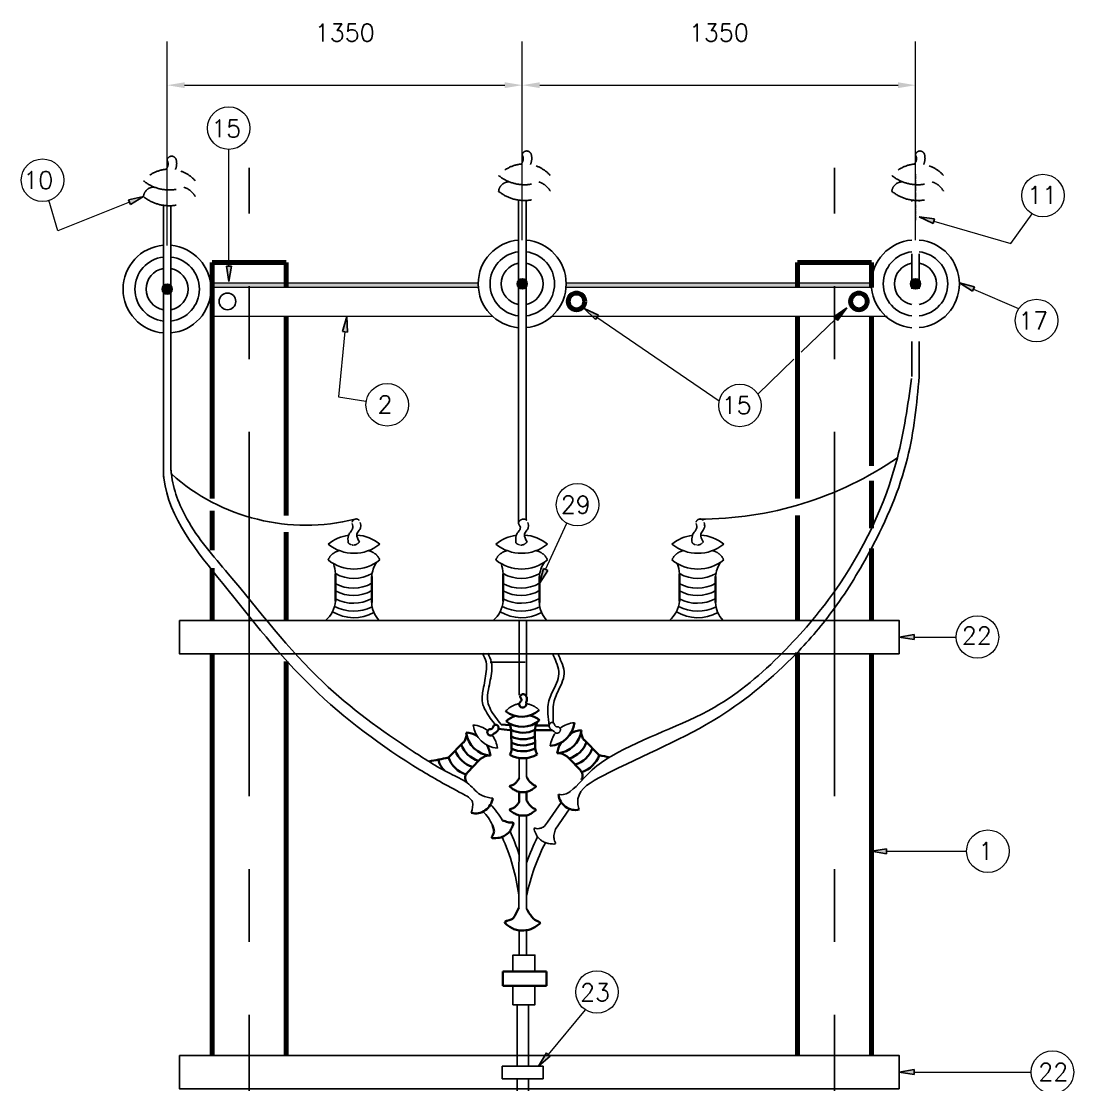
# Model space of a CAD drawing. Header units: millimetres. Extents: x 162108 to 399484, y 66362 to 138751.
# Drawn here: x 229788 to 233401, y 72894 to 76544 of the extents above; entities that cross this region are included whole.
import ezdxf

# ---------------------------------------------------------------- set-up
doc = ezdxf.new("R2010")
doc.units = ezdxf.units.MM
doc.header["$LTSCALE"] = 10
doc.header["$PDMODE"] = 34
doc.linetypes.add('ACAD_ISO03W100', pattern=[30, 12, -18])
doc.linetypes.add('CENTER', pattern=[2, 1.25, -0.25, 0.25, -0.25])
for name, color, linetype in [('12', 32, 'Continuous'), ('at_Entity', 7, 'Continuous'), ('at_Solid', 7, 'Continuous')]:
    doc.layers.add(name, color=color, linetype=linetype)
doc.styles.add('ROMANS', font='romans.shx')
doc.dimstyles.get("Standard").update_dxf_attribs({"dimtxt": 300, "dimasz": 300, "dimexe": 150, "dimexo": 150, "dimgap": 150, "dimtad": 1, "dimdec": 0, "dimzin": 0, "dimdsep": 46, "dimtxsty": 'ROMANS', "dimcen": 0.09, "dimclrd": 4, "dimclre": 4, "dimclrt": 1, "dimadec": 0, "dimazin": 0, "dimtfac": 1, "dimtdec": 0, "dimtofl": 0, "dimtmove": 0, "dimatfit": 3, "dimfxl": 1, "dimtolj": 1, "dimtzin": 0, "dimlwd": 0, "dimlwe": 0, "dimarcsym": 0})

# ---------------------------------------------------------------- blocks, each defined once
blk = doc.blocks.new('*D47')
at = {"color": 4, "linetype": 'Continuous', "lineweight": 0, "transparency": 16777216}
for p, q in [((230288.6, 75774.5), (230288.6, 76474.3)), ((231507.7, 75792.5), (231507.7, 76474.3)), ((230348.6, 76324.3), (231447.7, 76324.3))]:
    blk.add_line(p, q, dxfattribs=at)
at = {"color": 4, "linetype": 'CENTER', "transparency": 16777216}
for points in [[(230348.6, 76334.3), (230348.6, 76314.3), (230288.6, 76324.3)], [(231447.7, 76334.3), (231447.7, 76314.3), (231507.7, 76324.3)]]:
    blk.add_solid(points, dxfattribs=at)
at = {"layer": 'Defpoints', "color": 0, "linetype": 'CENTER', "transparency": 16777216}
for p in [(231507.7, 76324.3), (230288.6, 75624.5), (231507.7, 75642.5)]:
    blk.add_point(p, dxfattribs=at)
at = {"color": 1, "linetype": 'CENTER', "transparency": 16777216, "insert": (230898.1, 76504.3), "char_height": 60, "attachment_point": 5, "style": 'ROMANS'}
blk.add_mtext('\\A1;1350', dxfattribs=at)
blk = doc.blocks.new('*D48')
at = {"color": 4, "linetype": 'Continuous', "lineweight": 0, "transparency": 16777216}
for p, q in [((231507.7, 75792.5), (231507.7, 76474.3)), ((232857.7, 75792.5), (232857.7, 76474.3)), ((231567.7, 76324.3), (232797.7, 76324.3))]:
    blk.add_line(p, q, dxfattribs=at)
at = {"color": 4, "linetype": 'CENTER', "transparency": 16777216}
for points in [[(231567.7, 76334.3), (231567.7, 76314.3), (231507.7, 76324.3)], [(232797.7, 76334.3), (232797.7, 76314.3), (232857.7, 76324.3)]]:
    blk.add_solid(points, dxfattribs=at)
at = {"layer": 'Defpoints', "color": 0, "linetype": 'CENTER', "transparency": 16777216}
for p in [(232857.7, 76324.3), (231507.7, 75642.5), (232857.7, 75642.5)]:
    blk.add_point(p, dxfattribs=at)
at = {"color": 1, "linetype": 'CENTER', "transparency": 16777216, "insert": (232182.7, 76504.3), "char_height": 60, "attachment_point": 5, "style": 'ROMANS'}
blk.add_mtext('\\A1;1350', dxfattribs=at)

msp = doc.modelspace()

# ---------------------------------------------------------------- hatches: boundary and pattern name
for points in [[(231520.5, 75654.1, 0.441651), (231494.9, 75654.1), (231494.9, 75630.8, 0.441651), (231520.5, 75630.8)], [(232870.5, 75654.1, 0.441651), (232844.9, 75654.1), (232844.9, 75630.8, 0.441651), (232870.5, 75630.8)], [(230301.4, 75636.2, 0.441651), (230275.8, 75636.2), (230275.8, 75612.8, 0.441651), (230301.4, 75612.8)]]:
    msp.add_hatch(color=256).paths.add_polyline_path(points)
h = msp.add_hatch(color=256)
h.paths.add_polyline_path([(230305.9, 75624.5, 0.186886), (230301.4, 75636.2), (230301.4, 75612.8, 0.186886)])
h.paths.add_polyline_path([(230275.8, 75636.2, 0.186886), (230271.3, 75624.5, 0.186886), (230275.8, 75612.8)])
at = {"linetype": 'CENTER'}
msp.add_hatch(color=256, dxfattribs=at).paths.add_polyline_path([(231356.4, 75644.8), (230443.6, 75644.8), (230443.6, 75629.8), (231357, 75629.8, -0.024968)])
h = msp.add_hatch(color=256)
h.paths.add_polyline_path([(231525, 75642.5, 0.186886), (231520.5, 75654.1), (231520.5, 75630.8, 0.186886)])
h.paths.add_polyline_path([(231494.9, 75654.1, 0.186886), (231490.4, 75642.5, 0.186886), (231494.9, 75630.8)])
h = msp.add_hatch(color=256, dxfattribs=at)
h.paths.add_polyline_path([(232706.4, 75641.6), (232706.4, 75635), (232706.4, 75629.8), (232707, 75629.8, -0.019477)])
h.paths.add_polyline_path([(232706.4, 75641.6, -0.002977), (232706.4, 75643.4), (232706.4, 75644.8), (231658.2, 75644.8), (231657.4, 75629.8), (232706.4, 75629.8)])
h = msp.add_hatch(color=256)
h.paths.add_polyline_path([(232875, 75642.5, 0.186886), (232870.5, 75654.1), (232870.5, 75630.8, 0.186886)])
h.paths.add_polyline_path([(232844.9, 75654.1, 0.186886), (232840.4, 75642.5, 0.186886), (232844.9, 75630.8)])
at = {"layer": 'at_Solid'}
for points in [[(230155.4, 75930.8), (230207.3, 75942.1), (230162.2, 75915)], [(232917.9, 75849.5), (232869.7, 75872.8), (232922.4, 75866.1)], [(230509.9, 75702.8), (230500.8, 75650.8), (230492.5, 75702.8)], [(233053.3, 75617), (233008.9, 75645.6), (233060.1, 75632.8)], [(231759, 75520.7), (231720.6, 75557.5), (231768.8, 75535)], [(232577.7, 75529.7), (232621.4, 75559.8), (232589.8, 75516.9)], [(230890.6, 75479.3), (230904.9, 75530.4), (230907.9, 75477)], [(231595.9, 74659), (231566.6, 74614.6), (231580.1, 74665.7)], [(232853.2, 74422), (232801.2, 74430.3), (232853.2, 74439.3)], [(232758.3, 73686.8), (232706.4, 73695.8), (232758.3, 73704.1)], [(231603.2, 72992.2), (231563.4, 72957.6), (231590.5, 73003.5)], [(232853.2, 72929), (232801.2, 72937.3), (232853.2, 72946.3)]]:
    msp.add_hatch(color=7, dxfattribs=at).paths.add_polyline_path(points)

# ---------------------------------------------------------------- linework, layer by layer
at = {"linetype": 'CENTER'}
msp.add_line((232857.7, 75861.3, 0), (232857.7, 76018.7, 0), dxfattribs=at)
at = {"linetype": 'Continuous'}
for p, q in [((231494.9, 74820, 0), (231494.9, 75929.9, 0)), ((231520.5, 74833.7, 0), (231520.5, 75928.4, 0)), ((230275.8, 74988.6, 0), (230275.8, 75912, 0)), ((230301.4, 75003.7, 0), (230301.4, 75910.5, 0)), ((230275.8, 74988.6, 0), (230277.3, 74975.1, 0)), ((231497.1, 74230.9, 0), (231497.1, 74487.5, 0)), ((231522.7, 74230.9, 0), (231522.7, 74487.5, 0)), ((231497.1, 73945.7, 0), (231497.1, 74014.9, 0)), ((231522.7, 73950.2, 0), (231522.7, 74014.9, 0)), ((231640.9, 73862.9, 0), (231594.2, 73795.2, 0)), ((231670.2, 73840.3, 0), (231621.7, 73771.5, 0)), ((231495.3, 73500.2, 0), (231497.1, 73818.5, 0)), ((231522.7, 73497.9, 0), (231522.7, 73818.5, 0)), ((231497.1, 73339.1, 0), (231497.1, 73423.8, 0)), ((231522.7, 73339.1, 0), (231522.7, 73424.3, 0)), ((231490.4, 73168.3, 0), (231490.4, 72957.6, 0)), ((231528.7, 73168.3, 0), (231528.7, 72957.6, 0)), ((231490.4, 72914, 0), (231490.4, 72379, 0)), ((231528.7, 72914, 0), (231528.7, 72379, 0))]:
    msp.add_line(p, q, dxfattribs=at)
at = {"linetype": 'ACAD_ISO03W100'}
for p, q in [((232844.9, 75325, 0), (232844.9, 75929.9, 0)), ((232870.5, 75325, 0), (232870.5, 75928.4, 0)), ((231494.9, 74792.7, 0), (231494.9, 74792.7, 0)), ((231397.1, 74343.7, 0), (231624.1, 74343.7, 0))]:
    msp.add_line(p, q, dxfattribs=at)
at = {"linetype": 'Continuous', "elevation": 0}
for points in [[(230330.8, 74487.5), (232801.2, 74487.5), (232801.2, 74373.1), (230330.8, 74373.1)], [(231475.3, 73282.7), (231551.3, 73282.7), (231551.3, 73339.1), (231475.3, 73339.1)], [(231475.3, 73233.8), (231551.3, 73233.8), (231551.3, 73168.3), (231475.3, 73168.3)], [(230330.8, 72994.5), (232801.2, 72994.5), (232801.2, 72880.1), (230330.8, 72880.1)]]:
    msp.add_lwpolyline(points, close=True, dxfattribs=at)
for centre, radius in [((231507.7, 75642.5, 0), 17.3), ((232857.7, 75642.5, 0), 17.3), ((230288.6, 75624.5, 0), 17.3), ((230495.6, 75582.4, 0), 28.6)]:
    msp.add_circle(centre, radius)
at = {"linetype": 'ACAD_ISO03W100', "ltscale": 0.5}
for centre, radius, start, end in [((231523, 76082.6, 0), 15.9, 20.2685, 171.1475), ((232873, 76082.6, 0), 15.9, 20.2685, 171.1475), ((230266, 76053.8, 0), 25.9, 315.5594, 30.9716), ((230304, 76064.7, 0), 15.9, 20.2685, 171.1475), ((230271.1, 76055.4, 0), 50.1, 335.4027, 17.2328), ((231485.1, 76071.8, 0), 25.9, 315.5594, 30.9716), ((231490.1, 76073.3, 0), 50.1, 335.4027, 17.2328), ((232835.1, 76071.8, 0), 25.9, 315.5594, 30.9716), ((232840.1, 76073.3, 0), 50.1, 335.4027, 17.2328), ((230296.1, 75917.9, 0), 118.4, 95.6363, 138.5675), ((230296.1, 75917.9, 0), 118.4, 41.4325, 80.0505), ((231515.2, 75935.8, 0), 118.4, 95.6363, 138.5675), ((231515.2, 75935.8, 0), 118.4, 41.4325, 80.0505), ((232865.2, 75935.8, 0), 118.4, 95.6363, 138.5675), ((232865.2, 75935.8, 0), 118.4, 41.4325, 80.0505), ((231461.8, 75956.9, 0), 35.5, 86.3996, 174.9915), ((231545.8, 75928.9, 0), 66, 28.1886, 73.3647), ((232811.8, 75956.9, 0), 35.5, 86.3996, 174.9915), ((232895.8, 75928.9, 0), 66, 28.1886, 73.3647), ((230242.7, 75939, 0), 35.5, 86.3996, 174.9915), ((230326.8, 75910.9, 0), 66, 28.1886, 73.3647), ((230891.4, 74673, 0), 55.1, 102.6303, 156.3146), ((230968.1, 74673, 0), 55.1, 23.6854, 77.3697), ((231467, 74673, 0), 55.1, 102.6303, 156.3146), ((231543.8, 74673, 0), 55.1, 23.6854, 77.3697), ((232072.1, 74673, 0), 55.1, 102.6303, 156.3146), ((232148.8, 74673, 0), 55.1, 23.6854, 77.3697), ((231509.9, 74123.5, 0), 79.2, 99.2076, 138.4922), ((231509.9, 74123.5, 0), 79.2, 45.2513, 82.32), ((230828.6, 73472.7, 0), 700.5, 7.5919, 7.7223)]:
    msp.add_arc(centre, radius, start, end, dxfattribs=at)
at = {"linetype": 'ACAD_ISO03W100'}
for centre, radius, start, end in [((230296.1, 76105.2, 0), 140.5, 230.8154, 309.1846), ((231515.2, 76123.1, 0), 140.5, 230.8154, 309.1846), ((232865.2, 76123.1, 0), 140.5, 230.8154, 309.1846), ((231515.2, 76068.9, 0), 140.5, 230.8154, 309.1846), ((232865.2, 76068.9, 0), 140.5, 230.8154, 309.1846), ((230296.1, 76051, 0), 140.5, 230.8154, 309.1846), ((230937.6, 74821.1, 0), 14.5, 44.9858, 168.147), ((231512.1, 74816.4, 0), 18.8, 52.5852, 155.8933), ((232118.3, 74821.1, 0), 14.5, 44.9858, 168.147)]:
    msp.add_arc(centre, radius, start, end, dxfattribs=at)
for centre, radius, start, end in [((230288.2, 75624.5, 0), 150.9, 94.7205, 265.2795), ((230288.2, 75624.5, 0), 150.9, 275.0072, 84.9928), ((231507.3, 75642.5, 0), 150.9, 94.7205, 265.2795), ((231507.3, 75642.5, 0), 150.9, 275.0072, 84.9928), ((232857.3, 75642.5, 0), 150.9, 94.7205, 265.2795), ((232857.3, 75642.5, 0), 150.9, 275.0072, 84.9928), ((230288.5, 75624.5, 0), 110.7, 96.6001, 263.3999), ((230288.5, 75624.5, 0), 110.7, 276.6755, 83.3245), ((231507.6, 75642.5, 0), 110.7, 96.6001, 263.3999), ((231507.6, 75642.5, 0), 110.7, 276.6755, 83.3245), ((232857.6, 75642.5, 0), 110.7, 96.6001, 263.3999), ((232857.6, 75642.5, 0), 110.7, 276.6755, 83.3245), ((230288.2, 75624.5, 0), 71.9, 99.9492, 260.0508), ((230288.2, 75624.5, 0), 71.9, 280.5589, 79.4411), ((231507.3, 75642.5, 0), 71.9, 99.9492, 260.0508), ((231507.3, 75642.5, 0), 71.9, 280.5589, 79.4411), ((232857.3, 75642.5, 0), 71.9, 99.9492, 260.0508), ((232857.3, 75642.5, 0), 71.9, 280.5589, 79.4411), ((230929.8, 74640.4, 0), 140.5, 97.4915, 129.1846), ((230929.8, 74858.3, 0), 140.5, 230.8154, 309.1846), ((230929.8, 74640.4, 0), 140.5, 50.8154, 86.0129), ((231505.4, 74640.4, 0), 140.5, 97.4915, 129.1846), ((231505.4, 74858.3, 0), 140.5, 230.8154, 309.1846), ((231505.4, 74640.4, 0), 140.5, 50.8154, 86.0129), ((232110.4, 74640.4, 0), 140.5, 97.4915, 129.1846), ((232110.4, 74858.3, 0), 140.5, 230.8154, 309.1846), ((232110.4, 74640.4, 0), 140.5, 50.8154, 86.0129), ((230929.8, 74804.1, 0), 140.5, 230.8154, 309.1846), ((230759.3, 74642.6, 0), 107.4, 2.7687, 21.7609), ((231094.1, 74629.7, 0), 103.7, 146.297, 175.407), ((231505.4, 74804.1, 0), 140.5, 230.8154, 309.1846), ((231335, 74642.6, 0), 107.4, 2.7687, 21.7609), ((231669.8, 74629.7, 0), 103.7, 146.297, 175.407), ((232110.4, 74804.1, 0), 140.5, 230.8154, 309.1846), ((231940, 74642.6, 0), 107.4, 2.7687, 21.7609), ((232274.8, 74629.7, 0), 103.7, 146.297, 175.407), ((230928.9, 74758.7, 0), 126.9, 240.5538, 299.8856), ((231504.6, 74758.7, 0), 126.9, 240.5538, 299.8856), ((232109.6, 74758.7, 0), 126.9, 240.5538, 299.8856), ((230927.8, 74725, 0), 126.9, 240.5538, 299.8856), ((231503.4, 74725, 0), 126.9, 240.5538, 299.8856), ((232108.4, 74725, 0), 126.9, 240.5538, 299.8856), ((230927.8, 74699.8, 0), 126.9, 241.1556, 299.8856), ((230927.8, 74673.1, 0), 126.9, 241.1556, 299.8856), ((231503.4, 74699.8, 0), 126.9, 241.1556, 299.8856), ((231503.4, 74673.1, 0), 126.9, 241.1556, 299.8856), ((232108.4, 74699.8, 0), 126.9, 241.1556, 299.8856), ((232108.4, 74673.1, 0), 126.9, 241.1556, 299.8856), ((230772, 74560.9, 0), 94.8, 309.1847, 355.6207), ((230928.9, 74663.8, 0), 144.3, 242.9406, 296.0063), ((231081.5, 74550.6, 0), 90.8, 180.9316, 224.1095), ((231347.7, 74560.9, 0), 94.8, 309.1847, 355.6207), ((231504.6, 74663.8, 0), 144.3, 242.9406, 296.0063), ((231657.1, 74550.6, 0), 90.8, 180.9316, 224.1095), ((231952.7, 74560.9, 0), 94.8, 309.1847, 355.6207), ((232109.6, 74663.8, 0), 144.3, 242.9406, 296.0063), ((232262.2, 74550.6, 0), 90.8, 180.9316, 224.1095), ((230928.7, 74635.4, 0), 138.8, 238.4402, 299.9148), ((231504.4, 74635.4, 0), 138.8, 238.4402, 299.9148), ((232109.4, 74635.4, 0), 138.8, 238.4402, 299.9148)]:
    msp.add_arc(centre, radius, start, end)
at = {"linetype": 'Continuous'}
for centre, radius, start, end in [((232116.1, 76036.5, 0), 1201.5, 269.9058, 304.4304), ((230765.1, 75509.4, 0), 695.2, 228.3304, 283.9677), ((231430, 74140.1, 0), 91.6, 187.2324, 265.4075), ((231331.8, 74037.2, 0), 91.6, 51.2672, 85.4075), ((231694.4, 74045.2, 0), 91.6, 94.5925, 128.7328), ((231331.8, 74037.2, 0), 91.6, 7.2324, 38.1304), ((231694.4, 74045.2, 0), 91.6, 141.8696, 172.7676), ((231092, 73584.5, 0), 409.9, 31.9142, 41.5311), ((231279.9, 73730.4, 0), 136.7, 23.387, 47.5073), ((230828.6, 73472.7, 0), 700.5, 17.577, 24.6011), ((230801.3, 73452.6, 0), 700.5, 7.5919, 24.6011), ((232183.5, 73424.9, 0), 700.5, 152.8358, 160.6066), ((232209.3, 73403, 0), 700.5, 152.6665, 168.3713)]:
    msp.add_arc(centre, radius, start, end, dxfattribs=at)
at = {"linetype": 'CENTER'}
for centre in [(230928, 74770, 0), (231503.6, 74770, 0), (232108.7, 74770, 0)]:
    msp.add_arc(centre, 24, 222.1744, 329.0243, dxfattribs=at)
at = {"linetype": 'Continuous'}
for points in [[(232844.1, 75318.2, 0), (232795.4, 75045.5, 0), (232579.2, 74586.7, 0), (232400.9, 74376.1, 0), (232166.9, 74189.1, 0), (231813.9, 74021.7, 0), (231748.1, 73975, 0), (231671.7, 73900.5, 0), (231653.7, 73890.7, 0), (231631.8, 73890, 0)], [(232870.5, 75325, 0), (232830, 75044.2, 0), (232704.9, 74732.4, 0), (232579.2, 74529.1, 0), (232447.6, 74373.1, 0), (232186.1, 74158.2, 0), (231782.3, 73953.2, 0), (231698.8, 73874.9, 0), (231698.8, 73856.1, 0), (231703.3, 73838.1, 0)], [(230301.4, 75003.7, 0), (230302.9, 74990.1, 0), (230356.3, 74835.9, 0), (230497.8, 74647.8, 0), (230823.6, 74275.3, 0), (231133.3, 74037.5, 0), (231268.4, 73957.7, 0), (231324.4, 73925.3, 0), (231370, 73886.2, 0), (231406.1, 73877.9, 0)], [(230275.8, 74988.6, 0), (230277.3, 74975.1, 0), (230479.4, 74614.3, 0), (230784.9, 74259.1, 0), (231156.3, 73975, 0), (231301.5, 73893, 0), (231336.5, 73864.4, 0), (231332.3, 73826.8, 0)], [(231371.5, 74374.6, 0), (231383.3, 74345.2, 0), (231383.7, 74312.2, 0), (231373.4, 74250.1, 0), (231370.7, 74205.3, 0), (231382, 74176.7, 0), (231415.1, 74129.3, 0)], [(231389.5, 74374.6, 0), (231401.4, 74345.2, 0), (231402.9, 74313.8, 0), (231391.4, 74250.1, 0), (231389.4, 74208.6, 0), (231398.8, 74182, 0), (231434.7, 74130.8, 0)], [(231612.3, 74373.1, 0), (231624.1, 74343.7, 0), (231633.2, 74311.8, 0), (231614.2, 74248.5, 0), (231596.5, 74199.3, 0), (231595.7, 74166.9, 0), (231599.9, 74127, 0)], [(231611.1, 74137.3, 0), (231616.4, 74134.3, 0), (231618.3, 74130.5, 0), (231619.4, 74128.3, 0), (231620.1, 74126, 0), (231621.6, 74124.5, 0), (231623.9, 74123, 0), (231626.9, 74122.2, 0), (231628.4, 74122.2, 0), (231629.9, 74122.2, 0), (231631.4, 74121.9, 0), (231632.9, 74121.5, 0), (231634.8, 74119.6, 0), (231636.7, 74117.7, 0), (231637.8, 74115.1, 0), (231639, 74112.5, 0), (231638.2, 74109.8, 0), (231637.4, 74107.2, 0), (231635.9, 74104.9, 0), (231634.4, 74102.7, 0), (231631.4, 74101.5, 0), (231628.4, 74100.4, 0), (231625.8, 74100.8, 0), (231623.1, 74101.2, 0), (231620.9, 74103, 0), (231618.6, 74104.9, 0), (231617.1, 74106.4, 0), (231613.4, 74108.7, 0), (231609.6, 74110.9, 0), (231607.7, 74112.5, 0), (231605.8, 74114, 0), (231604.3, 74115.5, 0), (231602.8, 74117.7, 0), (231601.3, 74119.2, 0), (231600.6, 74121.5, 0), (231599.8, 74126, 0), (231600.6, 74130.1, 0), (231601.3, 74132.8, 0), (231603.2, 74134.3, 0), (231605.1, 74135.8, 0), (231607.4, 74137.1, 0), (231611.1, 74137.3, 0)], [(231594.2, 73795.2, 0), (231579.2, 73777.9, 0), (231565.2, 73773.3, 0), (231555.5, 73773.3, 0), (231549.1, 73774.8, 0), (231552.1, 73760.5, 0), (231558.1, 73747.8, 0), (231567.9, 73736.5, 0), (231579.2, 73728.2, 0), (231592.7, 73722.9, 0), (231607, 73720.7, 0), (231621.3, 73722.2, 0), (231618.3, 73731.3, 0), (231616.8, 73739.5, 0), (231616, 73745.5, 0), (231617.1, 73754, 0), (231619, 73763.6, 0), (231622.1, 73772.6, 0)]]:
    msp.add_spline(points, degree=3, dxfattribs=at)
for points in [[(230910.2, 74753.9, 0), (230911.3, 74779.4, 0), (230920, 74793.7, 0), (230925.2, 74802.8, 0), (230924, 74820, 0)], [(230948.6, 74757.6, 0), (230939.9, 74783.2, 0), (230948, 74797.5, 0), (230952.7, 74806.5, 0), (230950.9, 74823.7, 0)], [(231485.9, 74753.9, 0), (231487, 74779.4, 0), (231495.6, 74793.7, 0), (231500.9, 74802.8, 0), (231494.9, 74820, 0)], [(231524.2, 74757.6, 0), (231515.5, 74783.2, 0), (231523.7, 74797.5, 0), (231528.4, 74806.5, 0), (231526.6, 74823.7, 0)], [(232090.9, 74753.9, 0), (232092, 74779.4, 0), (232100.7, 74793.7, 0), (232105.9, 74802.8, 0), (232104.7, 74820, 0)], [(232129.2, 74757.6, 0), (232120.6, 74783.2, 0), (232128.7, 74797.5, 0), (232133.4, 74806.5, 0), (232131.6, 74823.7, 0)]]:
    msp.add_spline(points, degree=3)
msp.add_open_spline([(231630.3, 74373.1, 0), (231634.3, 74363.4, 0), (231642.5, 74343.5, 0), (231658.4, 74301.1, 0), (231633.7, 74252.3, 0), (231612.2, 74206.5, 0), (231614.2, 74167.5, 0), (231613.7, 74146.6, 0), (231613.3, 74136.4, 0)], degree=3, knots=[0, 0, 0, 0, 31.658504, 64.862331, 130.896598, 183.262205, 215.628813, 246.058665, 246.058665, 246.058665, 246.058665], dxfattribs=at)
at = {"layer": 'at_Entity', "color": 7, "lineweight": 5}
for p, q in [((230500.8, 75702.8, 0), (230500.8, 76104.6, 0)), ((229913.1, 75823.9, 0), (229882.3, 75929.3, 0)), ((230159.2, 75923.3, 0), (229913.1, 75823.9, 0)), ((233185, 75781, 0), (233258.5, 75882.3, 0)), ((232920.1, 75857.8, 0), (233185, 75781, 0)), ((233056.3, 75624.5, 0), (233211.4, 75558.3, 0)), ((231763.5, 75528.2, 0), (232183.6, 75240.6, 0)), ((232583.8, 75522.9, 0), (232465.6, 75408.5, 0)), ((230898.9, 75478.5, 0), (230876.3, 75254.3, 0)), ((232440, 75383.7, 0), (232316.6, 75264.1, 0)), ((230876.3, 75254.3, 0), (230971.1, 75240, 0)), ((231587.6, 74662, 0), (231660.6, 74821.5, 0)), ((232853.2, 74430.3, 0), (232996.9, 74430.3, 0)), ((232758.3, 73695.8, 0), (233032.3, 73695.8, 0)), ((231597.2, 72998.3, 0), (231724.4, 73151, 0)), ((232853.2, 72937.3, 0), (233255, 72937.3, 0))]:
    msp.add_line(p, q, dxfattribs=at)
at = {"layer": 'at_Entity', "color": 7, "linetype": 'CENTER', "lineweight": 25, "ltscale": 100}
for p, q in [((230570.1, 67884.2, 0), (230570.1, 76040.6, 0)), ((232579.2, 67884.2, 0), (232579.2, 76040.6, 0))]:
    msp.add_line(p, q, dxfattribs=at)
at = {"layer": 'at_Entity', "color": 7}
for p, q in [((230155.4, 75930.8, 0), (230207.3, 75942.1, 0)), ((230162.2, 75915, 0), (230155.4, 75930.8, 0)), ((230207.3, 75942.1, 0), (230162.2, 75915, 0)), ((232917.9, 75849.5, 0), (232869.7, 75872.8, 0)), ((232869.7, 75872.8, 0), (232922.4, 75866.1, 0)), ((232922.4, 75866.1, 0), (232917.9, 75849.5, 0)), ((230500.8, 75650.8, 0), (230492.5, 75702.8, 0)), ((230492.5, 75702.8, 0), (230509.9, 75702.8, 0)), ((230509.9, 75702.8, 0), (230500.8, 75650.8, 0)), ((233053.3, 75617, 0), (233008.9, 75645.6, 0)), ((233008.9, 75645.6, 0), (233060.1, 75632.8, 0)), ((233060.1, 75632.8, 0), (233053.3, 75617, 0)), ((231759, 75520.7, 0), (231720.6, 75557.5, 0)), ((231720.6, 75557.5, 0), (231768.8, 75535, 0)), ((232577.7, 75529.7, 0), (232621.4, 75559.8, 0)), ((232621.4, 75559.8, 0), (232589.8, 75516.9, 0)), ((230890.6, 75479.3, 0), (230904.9, 75530.4, 0)), ((230904.9, 75530.4, 0), (230907.9, 75477, 0)), ((231768.8, 75535, 0), (231759, 75520.7, 0)), ((232589.8, 75516.9, 0), (232577.7, 75529.7, 0)), ((230907.9, 75477, 0), (230890.6, 75479.3, 0)), ((231566.6, 74614.6, 0), (231580.1, 74665.7, 0)), ((231595.9, 74659, 0), (231566.6, 74614.6, 0)), ((231580.1, 74665.7, 0), (231595.9, 74659, 0)), ((232801.2, 74430.3, 0), (232853.2, 74439.3, 0)), ((232853.2, 74422, 0), (232801.2, 74430.3, 0)), ((232853.2, 74439.3, 0), (232853.2, 74422, 0)), ((232706.4, 73695.8, 0), (232758.3, 73704.1, 0)), ((232758.3, 73686.8, 0), (232706.4, 73695.8, 0)), ((232758.3, 73704.1, 0), (232758.3, 73686.8, 0)), ((231563.4, 72957.6, 0), (231590.5, 73003.5, 0)), ((231590.5, 73003.5, 0), (231603.2, 72992.2, 0)), ((231438.4, 72914, 0), (231438.4, 72957.6, 0)), ((231579.9, 72957.6, 0), (231438.4, 72957.6, 0)), ((231603.2, 72992.2, 0), (231563.4, 72957.6, 0)), ((231579.9, 72957.6, 0), (231579.9, 72914, 0)), ((232801.2, 72937.3, 0), (232853.2, 72946.3, 0)), ((232853.2, 72929, 0), (232801.2, 72937.3, 0)), ((232853.2, 72946.3, 0), (232853.2, 72929, 0)), ((231438.4, 72914, 0), (231579.9, 72914, 0))]:
    msp.add_line(p, q, dxfattribs=at)
at = {"layer": 'at_Entity', "color": 7, "lineweight": 140}
for p, q in [((230443.6, 75715.6, 0), (230443.6, 74905.9, 0)), ((230443.6, 75715.6, 0), (230697.2, 75715.6, 0)), ((230697.2, 75715.6, 0), (230697.2, 75629.8, 0)), ((232452.1, 75715.6, 0), (232452.1, 75629.8, 0)), ((232452.1, 75715.6, 0), (232706.4, 75715.6, 0)), ((232706.4, 75715.6, 0), (232706.4, 75629.8, 0)), ((230697.2, 75530.4, 0), (230697.2, 74847.2, 0)), ((232452.1, 75530.4, 0), (232452.1, 74905.9, 0)), ((232706.4, 75530.4, 0), (232706.4, 75018, 0)), ((232706.4, 74966.8, 0), (232706.4, 74804.3, 0)), ((230443.6, 74863, 0), (230443.6, 74729, 0)), ((232452.1, 74847.2, 0), (232452.1, 74487.5, 0)), ((230697.2, 74790.7, 0), (230697.2, 74487.5, 0)), ((232706.4, 74734.3, 0), (232706.4, 74487.5, 0)), ((230443.6, 74667.3, 0), (230443.6, 74487.5, 0)), ((230443.6, 74373.1, 0), (230443.6, 72994.5, 0)), ((230697.2, 74346, 0), (230697.2, 72994.5, 0)), ((232452.1, 74377.6, 0), (232452.1, 72994.5, 0)), ((232706.4, 74373.1, 0), (232706.4, 72994.5, 0))]:
    msp.add_line(p, q, dxfattribs=at)
at = {"layer": 'at_Entity', "color": 7, "lineweight": 20}
for p, q in [((231356.4, 75644.8, 0), (230443.6, 75644.8, 0)), ((231357, 75629.8, 0), (230443.6, 75629.8, 0)), ((232706.4, 75629.8, 0), (231657.4, 75629.8, 0)), ((232706.4, 75644.8, 0), (231658.2, 75644.8, 0)), ((231406.2, 75530.4, 0), (230443.6, 75530.4, 0)), ((232759.9, 75530.4, 0), (231608.4, 75530.4, 0))]:
    msp.add_line(p, q, dxfattribs=at)
at = {"layer": 'at_Entity', "color": 7, "lineweight": 35}
for p, q in [((232706.4, 75656.1, 0), (232706.4, 75635, 0)), ((230866.5, 74553.7, 0), (230866.5, 74647.8, 0)), ((230990.7, 74549.2, 0), (230990.7, 74638, 0)), ((231442.2, 74553.7, 0), (231442.2, 74647.8, 0)), ((231566.4, 74549.2, 0), (231566.4, 74638, 0)), ((232047.2, 74553.7, 0), (232047.2, 74647.8, 0)), ((232171.4, 74549.2, 0), (232171.4, 74638, 0)), ((231434.7, 74130.8, 0), (231465.5, 74127.8, 0)), ((231599.9, 74127, 0), (231556.6, 74127, 0)), ((231426.4, 74115, 0), (231465.5, 74111.2, 0)), ((231471.2, 74047, 0), (231469.3, 74111.2, 0)), ((231610, 74110.5, 0), (231550.6, 74110.5, 0)), ((231552.1, 74049.5, 0), (231550.6, 74107.5, 0)), ((231254.3, 74017.3, 0), (231306, 74069.1, 0)), ((231771.9, 74025.4, 0), (231720.2, 74077.1, 0)), ((231320.3, 73966.7, 0), (231357.2, 74005.7, 0)), ((231705.9, 73974.7, 0), (231669, 74013.7, 0)), ((231497.1, 73865.1, 0), (231497.1, 73899, 0)), ((231522.7, 73869.7, 0), (231522.7, 73899, 0)), ((231440.7, 73282.7, 0), (231590.5, 73282.7, 0)), ((231440.7, 73233.8, 0), (231440.7, 73282.7, 0)), ((231590.5, 73282.7, 0), (231590.5, 73233.8, 0)), ((231590.5, 73233.8, 0), (231440.7, 73233.8, 0))]:
    msp.add_line(p, q, dxfattribs=at)
at = {"layer": 'at_Entity', "color": 7, "lineweight": 25}
for p, q in [((231490.4, 72994.5, 0), (231467.8, 72994.5, 0)), ((231555.8, 72994.5, 0), (231528.7, 72994.5, 0)), ((231608.5, 72994.5, 0), (231573.9, 72994.5, 0))]:
    msp.add_line(p, q, dxfattribs=at)
at = {"layer": 'at_Entity', "color": 7, "lineweight": 5}
for centre in [(230499.9, 76177.1, 0), (229860.7, 75998.2, 0), (233295.1, 75945.4, 0), (233273.1, 75516.6, 0), (231044.1, 75227.5, 0), (232254.9, 75225.1, 0), (231697.3, 74884.6, 0), (233070.4, 74430.5, 0), (233106.2, 73695.5, 0), (231764.1, 73212.4, 0), (233327.8, 72937.2, 0)]:
    msp.add_circle(centre, 73, dxfattribs=at)
at = {"layer": 'at_Entity', "color": 7, "lineweight": 140}
for centre in [(231693.8, 75582.4, 0), (232663.5, 75582.4, 0)]:
    msp.add_circle(centre, 28.6, dxfattribs=at)
at = {"layer": 'at_Entity', "color": 7, "lineweight": 35}
for centre, radius, start, end in [((231505.8, 74247, 0), 90.1, 232.1129, 311.6306), ((231511.9, 74074.1, 0), 89.9, 52.1049, 75.9873), ((231507.3, 74212.4, 0), 90.1, 232.1129, 311.6306), ((231511.9, 74074.1, 0), 89.9, 108.0443, 131.6386), ((231405.3, 74107.5, 0), 64.1, 3.3664, 23.9761), ((231625.6, 74102.4, 0), 75.2, 150.1861, 176.171), ((231596.3, 74148.1, 0), 91.6, 274.5925, 352.7676), ((231271.3, 74098.1, 0), 45.3, 320.0603, 355.7872), ((231405.9, 74114.5, 0), 91.6, 187.2324, 265.4075), ((231307.7, 74011.6, 0), 91.6, 60.9398, 85.4075), ((231510.5, 74195, 0), 92.8, 243.6068, 295.7931), ((231510.5, 74172.6, 0), 92.8, 244.1903, 295.8711), ((231620.3, 74122.5, 0), 91.6, 274.5925, 352.7676), ((231718.5, 74019.7, 0), 91.6, 94.5925, 119.0602), ((231754.9, 74106.1, 0), 45.3, 184.2128, 219.9397), ((231384.4, 74093.8, 0), 92.2, 200.6612, 252.8243), ((231307.7, 74011.6, 0), 91.6, 7.2324, 31.8648), ((231510.5, 74151.5, 0), 92.8, 244.7269, 296.2423), ((231718.5, 74019.7, 0), 91.6, 148.1352, 172.7676), ((231641.8, 74101.8, 0), 92.2, 287.1757, 339.3388), ((230999.6, 75103, 0), 1115.3, 279.6782, 283.1892), ((231341.5, 74047.2, 0), 92.2, 198.9383, 252.8243), ((231364.1, 74072.8, 0), 92.2, 200.3899, 252.8243), ((231407.3, 73956.6, 0), 70.2, 104.9324, 135.5525), ((231422.1, 74050.8, 0), 49.3, 329.9853, 355.5712), ((231510.5, 74107, 0), 92.8, 240.4774, 301.3559), ((231510.5, 74131.2, 0), 92.8, 244.9659, 296.6301), ((231596.5, 74051.3, 0), 44.5, 182.3582, 212.1247), ((231618.9, 73964.6, 0), 70.2, 44.4475, 75.0676), ((231662.2, 74080.8, 0), 92.2, 287.1757, 339.6101), ((231684.7, 74055.3, 0), 92.2, 287.1757, 341.0617), ((232026.6, 75111, 0), 1115.3, 256.8108, 258.646), ((231289.8, 74024, 0), 71.6, 191.5913, 226.4528), ((231340.3, 73946.5, 0), 28.5, 134.7439, 210.3933), ((231685.9, 73954.5, 0), 28.5, 329.6067, 45.2561), ((231346.6, 73885, 0), 59.9, 256.2666, 353.2452), ((231690.8, 73895.9, 0), 59.2, 185.7548, 282.2622)]:
    msp.add_arc(centre, radius, start, end, dxfattribs=at)
for points in [[(231497.1, 74202.3, 0), (231497.9, 74196.2, 0), (231500.9, 74191.7, 0), (231503.2, 74190.2, 0), (231510.5, 74188.7, 0), (231517.5, 74191.7, 0), (231520.5, 74197, 0), (231520.5, 74201.9, 0), (231520.5, 74204.5, 0), (231522, 74209, 0), (231523.1, 74215.8, 0), (231523.1, 74221.8, 0), (231522.7, 74225.6, 0), (231519.7, 74230.1, 0), (231515.6, 74233.1, 0), (231512.9, 74234.6, 0), (231507.7, 74233.9, 0), (231503.9, 74231.6, 0), (231500.9, 74228.6, 0), (231500.9, 74224.8, 0), (231503, 74220.6, 0), (231504.7, 74216.6, 0), (231503.9, 74212, 0), (231501.7, 74207.9, 0), (231499.8, 74205.7, 0), (231498.6, 74204.5, 0), (231497.1, 74202.3, 0)], [(231415.1, 74129.3, 0), (231409.9, 74126.3, 0), (231408, 74122.5, 0), (231406.8, 74120.2, 0), (231406.1, 74118, 0), (231404.6, 74116.5, 0), (231402.3, 74115, 0), (231399.3, 74114.2, 0), (231397.8, 74114.2, 0), (231396.3, 74114.2, 0), (231394.8, 74113.8, 0), (231393.3, 74113.5, 0), (231391.4, 74111.6, 0), (231389.5, 74109.7, 0), (231388.4, 74107.1, 0), (231387.3, 74104.4, 0), (231388, 74101.8, 0), (231388.8, 74099.2, 0), (231390.3, 74096.9, 0), (231391.8, 74094.7, 0), (231394.8, 74093.5, 0), (231397.8, 74092.4, 0), (231400.4, 74092.8, 0), (231403.1, 74093.2, 0), (231405.3, 74095, 0), (231407.6, 74096.9, 0), (231409.1, 74098.4, 0), (231412.9, 74100.7, 0), (231416.6, 74102.9, 0), (231418.5, 74104.4, 0), (231420.4, 74105.9, 0), (231421.9, 74107.5, 0), (231423.4, 74109.7, 0), (231424.9, 74111.2, 0), (231425.7, 74113.5, 0), (231426.4, 74118, 0), (231425.7, 74122.1, 0), (231424.9, 74124.8, 0), (231423, 74126.3, 0), (231421.1, 74127.8, 0), (231418.9, 74129.1, 0), (231415.1, 74129.3, 0)], [(231497.1, 73945.7, 0), (231491.1, 73936.6, 0), (231483.6, 73928.4, 0), (231475.9, 73923.2, 0), (231464.8, 73918.6, 0), (231475.3, 73908.8, 0), (231488.1, 73902, 0), (231497.1, 73899, 0), (231509.6, 73898.3, 0), (231522.7, 73899, 0), (231537.4, 73904.6, 0), (231549.1, 73912.9, 0), (231554.3, 73917.8, 0), (231544.5, 73923.8, 0), (231540, 73927.6, 0), (231531.8, 73935.9, 0), (231528, 73940.4, 0), (231522.7, 73950.2, 0)], [(231497.1, 73865.1, 0), (231491.1, 73856.1, 0), (231483.6, 73847.8, 0), (231475.9, 73842.7, 0), (231464.8, 73838.1, 0), (231475.3, 73828.3, 0), (231488.1, 73821.5, 0), (231497.1, 73818.5, 0), (231509.6, 73817.7, 0), (231522.7, 73818.5, 0), (231537.4, 73824.1, 0), (231549.1, 73832.4, 0), (231554.3, 73837.3, 0), (231544.5, 73843.3, 0), (231540, 73847.1, 0), (231531.8, 73855.4, 0), (231528, 73859.9, 0), (231522.7, 73869.7, 0)], [(231405.3, 73784.6, 0), (231409.9, 73769.2, 0), (231409.9, 73758.3, 0), (231403.1, 73741.7, 0), (231417.4, 73740.2, 0), (231438.4, 73744.4, 0), (231451.2, 73751.1, 0), (231467, 73766.6, 0), (231473.1, 73779.4, 0), (231476.8, 73792.9, 0), (231466.1, 73793.5, 0), (231458, 73795.2, 0), (231440, 73801.2, 0)], [(231522.7, 73497.9, 0), (231533.3, 73479.9, 0), (231543, 73467.8, 0), (231555.1, 73457.3, 0), (231568.6, 73449.8, 0), (231558.3, 73440.1, 0), (231530.3, 73425.7, 0), (231507.7, 73423.4, 0), (231487.6, 73425.4, 0), (231470.8, 73432.5, 0), (231458, 73440.7, 0), (231447.5, 73450.5, 0), (231469.3, 73461, 0), (231482.1, 73473.8, 0), (231495.6, 73500.9, 0)]]:
    msp.add_spline(points, degree=3, dxfattribs=at)

# ---------------------------------------------------------------- texts
at = {"layer": '12', "style": 'ROMANS'}
for s, p in [('15', (230439.8, 76145.8, 0)), ('10', (229794.8, 75968.3, 0)), ('11', (233240.9, 75917.3, 0)), ('17', (233210.4, 75486, 0)), ('2', (231010.8, 75198.3, 0)), ('15', (232192.2, 75195.9, 0)), ('29', (231639.8, 74854.9, 0)), ('22', (233016.6, 74405.4, 0)), ('1', (233072.9, 73666.2, 0)), ('23', (231706.1, 73181.3, 0)), ('22', (233279.1, 72907.9, 0))]:
    msp.add_text(s, height=60, dxfattribs=at).set_placement(p)

# ---------------------------------------------------------------- dimensions: what is measured, and where the dimension line sits
at = {"linetype": 'CENTER'}
for base, p1, p2, picture, middle in [((231507.7, 76324.3, 0), (230288.6, 75624.5, 0), (231507.7, 75642.5, 0), '*D47', (230898.1, 76504.3, 0)), ((232857.7, 76324.3, 0), (231507.7, 75642.5, 0), (232857.7, 75642.5, 0), '*D48', (232182.7, 76504.3, 0))]:
    dim = msp.add_linear_dim(base=base, p1=p1, p2=p2, text='1350', dimstyle='Standard', override={"dimtxt": 60, "dimasz": 60}, dxfattribs=at)
    dim.commit()
    dim.dimension.update_dxf_attribs({"geometry": picture, "text_midpoint": middle})

doc.saveas('drawing.dxf')
